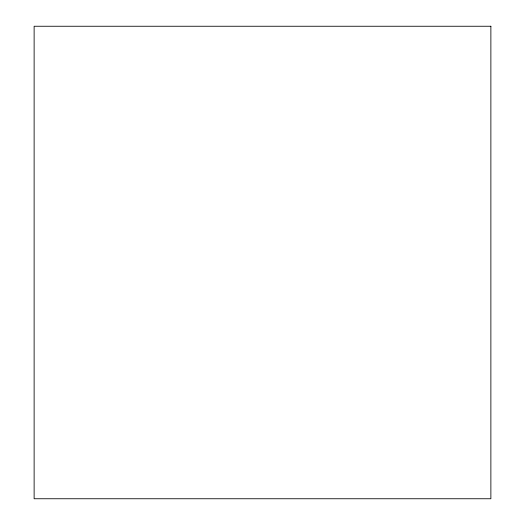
<?xml version="1.0" encoding="UTF-8"?>
<svg xmlns="http://www.w3.org/2000/svg" width="525" height="525" viewBox="0 0 525 525"><rect width="100%" height="100%" fill="white"/><g stroke="black" fill="none" stroke-linecap="round" stroke-linejoin="round"><path stroke-width="0.79" d="M490.875 26.25L34.125 26.25L34.125 498.75L490.875 498.75L490.875 26.25"/></g></svg>
